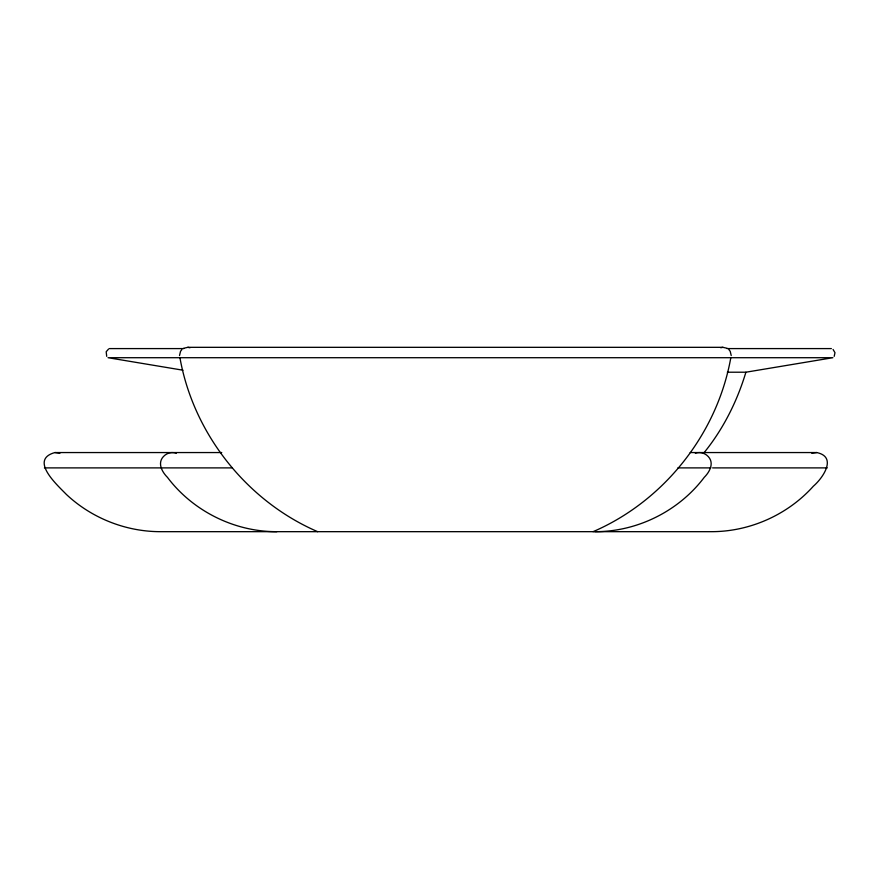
<?xml version="1.0" encoding="UTF-8"?>
<svg xmlns="http://www.w3.org/2000/svg" width="879" height="879" viewBox="0 0 879 879"><rect width="100%" height="100%" fill="white"/><g stroke="black" fill="none" stroke-linecap="round" stroke-linejoin="round"><path stroke-width="1.32" d="M179.525 355.555L180.525 351.336L181.854 349.589M594.83 531.674C637.154 531.828 678.786 511.149 704.244 477.341C709.639 471.968 714.462 463.145 708.243 456.542C705.057 453.059 699.783 451.542 695.333 453.267M221.739 452.553L54.948 452.553C28.853 459.629 57.234 484.999 66.364 494.427C91.559 518.116 125.818 531.685 160.396 531.674L711.276 531.674C749.732 531.751 787.705 514.83 813.361 486.208C823.019 477.89 837.467 456.86 816.734 452.553L690.213 452.553M730.812 357.709C717.264 433.776 664.019 501.03 593.094 531.674M182.975 370.202L108.04 357.709L832.885 357.709L745.897 372.213C737.14 401.406 723.197 429.161 703.947 452.85M834.204 356.347L834.984 352.677L833.061 349.457M108.666 348.941L106.183 351.754L106.711 356.347M183.612 348.282L187.842 347.326L722.89 347.326L727.131 348.282M811.778 453.267L816.734 452.553M720.747 347.754L722.89 347.326M109.556 348.589L183.854 348.589M727.021 348.589L831.358 348.589M727.34 372.213L745.897 372.213M44.422 467.892L231.847 467.892M677.896 467.892L710.803 467.892M712.616 467.892L827.26 467.892M54.948 452.553L59.904 453.267M276.852 531.674C234.528 531.828 192.897 511.149 167.439 477.341C162.044 471.968 157.209 463.145 163.439 456.542C166.625 453.059 171.899 451.542 176.349 453.267M187.842 347.326L189.996 347.754M317.649 531.674C246.724 501.03 193.479 433.776 179.931 357.709M728.889 349.589L730.218 351.336L731.218 355.555"/></g></svg>
